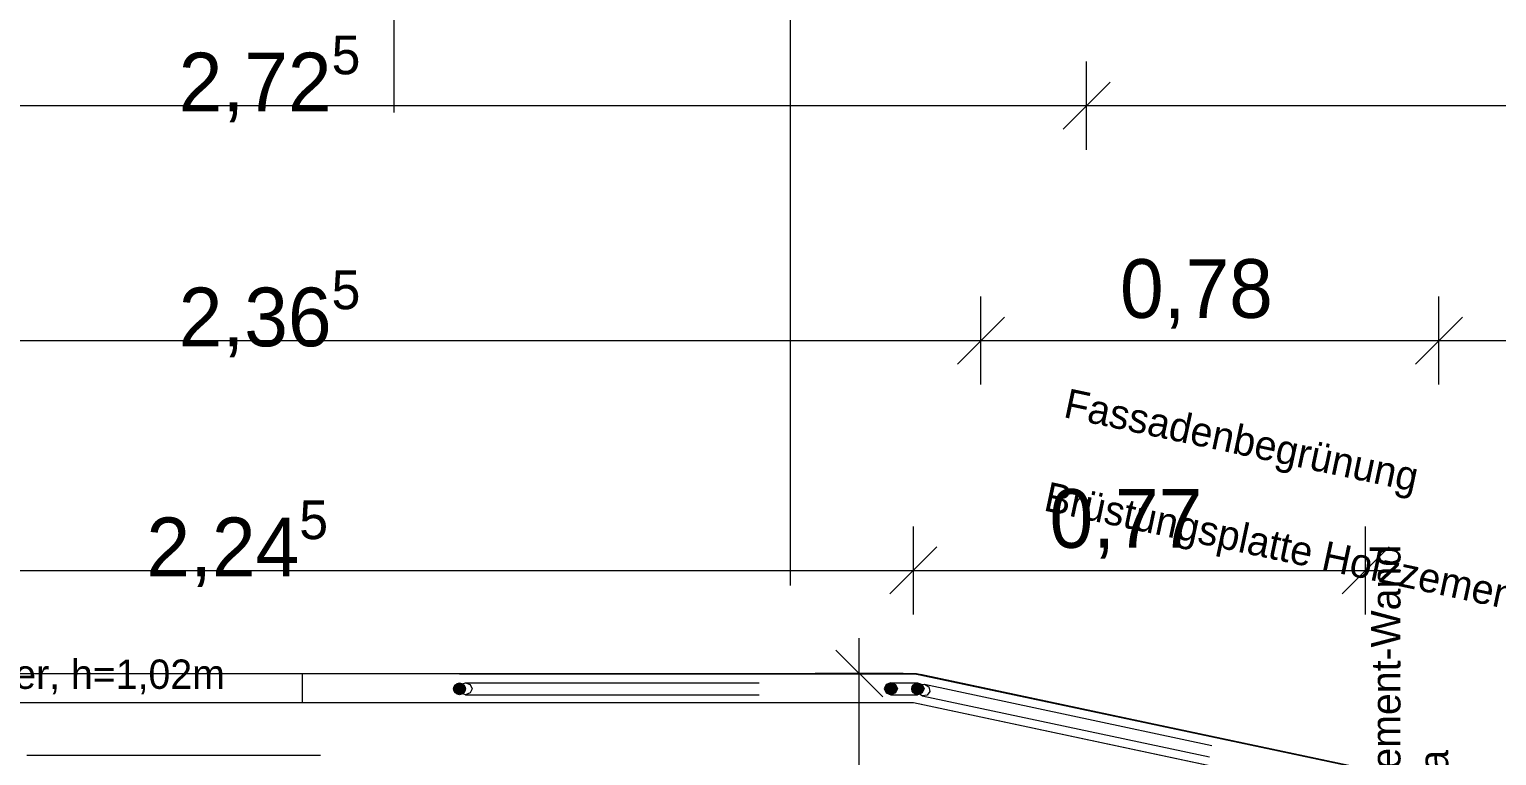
# Model space of a CAD drawing. Header units: metres. Extents: x -3 to 205, y -18 to 45.
# Drawn here: x 13.705 to 16.203, y 0.71 to 1.947 of the extents above; entities that cross this region are included whole.
import ezdxf

# ---------------------------------------------------------------- set-up
doc = ezdxf.new("R2010")
doc.units = ezdxf.units.M
doc.header["$MEASUREMENT"] = 0
doc.set_wipeout_variables(frame=1)
for name, pattern in [('Achse', [0.004, 0.002, -0.001, 0, -0.001]), ('Schnittlinie', [0.006, 0.003, -0.0015, 0, -0.0015]), ('Untersicht', [0.001, 0.0005, -0.0005]), ('Wipeout_Contour', [1, 0, -1])]:
    doc.linetypes.add(name, pattern=pattern)
for name, color, linetype in [('1._1.Stock PP STG1_3_000 Achsraster', 7, 'Continuous'), ('1._1.Stock PP STG1_3_140 Geländer transparent', 7, 'Continuous'), ('1._1.Stock PP STG1_3_165 Fassadengestaltung 1 Rankgerüst', 7, 'Continuous'), ('1._1.Stock PP STG1_3_165 Fassadengestaltung Bänder', 7, 'Continuous'), ('1._1.Stock PP STG1_3_221 Bodenaufbau - Abdichtung', 7, 'Continuous'), ('1._1.Stock PP STG1_3_240 Unterdämmung', 7, 'Continuous'), ('1._1.Stock PP STG1_3_715 Fassaden Pflanzen', 7, 'Continuous'), ('1._1.Stock PP STG1_3_851 Marker Schnitt', 7, 'Continuous'), ('1._1.Stock PP STG1_3_915 Allgemein Beschriftung.x', 7, 'Continuous'), ('1._1.Stock PP STG1_3_945 Einreichplan Beschriftung', 7, 'Continuous'), ('1._1.Stock PP STG1_3_950 Polierplan Bemaßung', 7, 'Continuous')]:
    doc.layers.add(name, color=color, linetype=linetype)
doc.styles.add('ERSTELLTER_STIL_2', font='')
doc.styles.get('ERSTELLTER_STIL_2').set_extended_font_data('Eurostile')

msp = doc.modelspace()

# ---------------------------------------------------------------- hatches: boundary and pattern name
at = {"layer": '1._1.Stock PP STG1_3_165 Fassadengestaltung 1 Rankgerüst', "linetype": 'Continuous', "lineweight": 13}
for points in [[(14.4271, 0.8239, 0.414214), (14.4371, 0.8139, 0.414214), (14.4471, 0.8239, 0.414214), (14.4371, 0.8339, 0.414214)], [(15.1636, 0.831), (15.1603, 0.8239), (15.1636, 0.8168), (15.1715, 0.8139), (15.1794, 0.8168), (15.1827, 0.8239), (15.1794, 0.831), (15.1715, 0.8339)], [(15.2071, 0.825, 0.414214), (15.216, 0.814, 0.414214), (15.227, 0.8229, 0.414214), (15.2181, 0.8339, 0.414214)]]:
    msp.add_hatch(color=5, dxfattribs=at).paths.add_polyline_path(points)

# ---------------------------------------------------------------- linework, layer by layer
at = {"layer": '1._1.Stock PP STG1_3_165 Fassadengestaltung 1 Rankgerüst', "color": 7, "linetype": 'Continuous', "lineweight": 18, "ltscale": 1000}
for p, q in [((15.1636, 0.831), (15.1603, 0.8239)), ((15.1715, 0.8339), (15.1636, 0.831)), ((15.1715, 0.8339), (15.1794, 0.831)), ((15.1794, 0.831), (15.1827, 0.8239)), ((15.1603, 0.8239), (15.1636, 0.8168)), ((15.1636, 0.8168), (15.1715, 0.8139)), ((15.1794, 0.8168), (15.1715, 0.8139)), ((15.1827, 0.8239), (15.1794, 0.8168))]:
    msp.add_line(p, q, dxfattribs=at)
at = {"layer": '1._1.Stock PP STG1_3_165 Fassadengestaltung 1 Rankgerüst', "color": 8, "linetype": 'Untersicht', "lineweight": 13, "ltscale": 1000, "flags": 128}
for points in [[(14.436, 0.8239), (14.4393, 0.831)], [(14.4393, 0.831), (14.4472, 0.8339)], [(14.4472, 0.8339), (15.1715, 0.8339)], [(14.4472, 0.8339), (14.4551, 0.831)], [(14.4551, 0.831), (14.4584, 0.8239)], [(15.216, 0.8241), (15.2207, 0.8304)], [(15.2207, 0.8304), (15.2291, 0.8316)], [(15.2291, 0.8316), (15.2362, 0.8271)], [(15.2362, 0.8271), (15.2379, 0.8195)], [(14.4393, 0.8168), (14.436, 0.8239)], [(14.4472, 0.8139), (14.4393, 0.8168)], [(14.4551, 0.8168), (14.4472, 0.8139)], [(14.4472, 0.8139), (15.1715, 0.8139)], [(14.4584, 0.8239), (14.4551, 0.8168)], [(15.2178, 0.8165), (15.216, 0.8241)], [(15.2379, 0.8195), (15.2333, 0.8132)]]:
    msp.add_lwpolyline(points, dxfattribs=at)
at = {"layer": '1._1.Stock PP STG1_3_165 Fassadengestaltung 1 Rankgerüst', "color": 7, "linetype": 'Continuous', "lineweight": 18, "ltscale": 1000, "flags": 128}
for points in [[(15.1715, 0.8339), (15.2171, 0.8339)], [(15.2171, 0.8339), (15.225, 0.831)], [(15.225, 0.831), (15.2283, 0.8239)], [(15.1715, 0.8139), (15.2171, 0.8139)], [(15.225, 0.8168), (15.2171, 0.8139)], [(15.2283, 0.8239), (15.225, 0.8168)]]:
    msp.add_lwpolyline(points, dxfattribs=at)
at = {"layer": '1._1.Stock PP STG1_3_165 Fassadengestaltung 1 Rankgerüst', "color": 7, "linetype": 'Continuous', "lineweight": 18, "ltscale": 1000}
for centre in [(14.4371, 0.8239), (15.2171, 0.8239)]:
    msp.add_circle(centre, 0.01, dxfattribs=at)
at = {"layer": '1._1.Stock PP STG1_3_165 Fassadengestaltung Bänder', "color": 7, "linetype": 'Continuous', "lineweight": 13, "ltscale": 1000, "flags": 128}
msp.add_lwpolyline([(0, 0), (0, 0.0617), (3.72, 0.85), (5.89, 0.85), (13.09, 0.85), (15.21, 0.85), (18.985, 0.05), (18.985, 0), (18.935, 0), (18.935, 0.0074), (15.21, 0.8), (3.72, 0.8)], close=True, dxfattribs=at)
at = {"layer": '1._1.Stock PP STG1_3_165 Fassadengestaltung Bänder', "color": 7, "linetype": 'Continuous', "lineweight": 18, "ltscale": 1000, "flags": 128}
for points in [[(14.17, 0.8), (14.17, 0.85)], [(14.17, 0.85), (15.2152, 0.85), (18.985, 0.0511)], [(15.98, 0.6362), (15.21, 0.8), (14.17, 0.8)]]:
    msp.add_lwpolyline(points, dxfattribs=at)
at = {"layer": '1._1.Stock PP STG1_3_240 Unterdämmung', "color": 30, "linetype": 'Continuous', "lineweight": 13, "ltscale": 1000, "true_color": 0xff6400, "flags": 128}
msp.add_lwpolyline([(11.09, -0.13), (12.96, -0.13), (15.195, -0.13), (15.195, 0.07), (15.98, 0.07), (15.98, 0.6362), (15.21, 0.8), (11.09, 0.8)], dxfattribs=at)
at = {"layer": '1._1.Stock PP STG1_3_715 Fassaden Pflanzen', "color": 7, "linetype": 'Continuous', "lineweight": 13, "ltscale": 1000}
for p, q in [((15.2171, 0.8489), (14.4371, 0.8489)), ((15.9852, 0.686), (15.2223, 0.8484)), ((14.4371, 0.7989), (15.2171, 0.7989)), ((15.2119, 0.7995), (15.9748, 0.6371))]:
    msp.add_line(p, q, dxfattribs=at)
at = {"layer": '1._1.Stock PP STG1_3_851 Marker Schnitt', "color": 7, "linetype": 'Schnittlinie', "lineweight": 13, "ltscale": 1000}
msp.add_line((14.325, 4.805), (14.325, -18), dxfattribs=at)
at = {"layer": '1._1.Stock PP STG1_3_950 Polierplan Bemaßung', "color": 76, "linetype": 'Continuous', "lineweight": 13, "ltscale": 1000, "true_color": 0x3f7f02}
for p, q in [((15.505, 1.7419), (15.505, 1.8919)), ((15.545, 1.8569), (15.465, 1.7769)), ((12.78, 1.8169), (15.505, 1.8169)), ((15.505, 1.8169), (18.674, 1.8169)), ((15.325, 1.3419), (15.325, 1.4919)), ((16.105, 1.3419), (16.105, 1.4919)), ((15.365, 1.4569), (15.285, 1.3769)), ((16.145, 1.4569), (16.065, 1.3769)), ((12.96, 1.4169), (15.325, 1.4169)), ((15.325, 1.4169), (16.105, 1.4169)), ((16.105, 1.4169), (18.055, 1.4169))]:
    msp.add_line(p, q, dxfattribs=at)
at = {"layer": '1._1.Stock PP STG1_3_950 Polierplan Bemaßung', "color": 6, "linetype": 'Continuous', "lineweight": 13, "ltscale": 1000, "true_color": 0xfb02fe}
for p, q in [((15.21, 0.9504), (15.21, 1.1004)), ((15.98, 0.9504), (15.98, 1.1004)), ((15.25, 1.0654), (15.17, 0.9854)), ((15.94, 0.9854), (16.02, 1.0654)), ((12.965, 1.0254), (15.21, 1.0254)), ((15.21, 1.0254), (15.98, 1.0254)), ((15.98, 1.0254), (16.04, 1.0254)), ((15.1177, 0.85), (15.1177, 0.91)), ((15.1927, 0.85), (15.0427, 0.85))]:
    msp.add_line(p, q, dxfattribs=at)

# ---------------------------------------------------------------- texts
at = {"layer": '1._1.Stock PP STG1_3_915 Allgemein Beschriftung.x', "color": 1, "linetype": 'Continuous', "lineweight": 0, "insert": (15.9894, 0.5191), "char_height": 0.05, "width": 0.449098, "attachment_point": 1, "rotation": 90, "line_spacing_factor": 0.975007, "style": 'ERSTELLTER_STIL_2'}
msp.add_mtext('\\A1;{\\pql;\\fEurostile|b0|i0|c0|p0;\\W1.000000;Holzzement-Wand Loggia}', dxfattribs=at)
at = {"layer": '1._1.Stock PP STG1_3_945 Einreichplan Beschriftung', "color": 7, "linetype": 'Continuous', "lineweight": 13, "char_height": 0.05, "attachment_point": 7, "rotation": 347.9809, "style": 'ERSTELLTER_STIL_2'}
for s, insert in [('\\A1;{\\pql;\\fEurostile|b0|i0|c0|p0;\\W1.000000;Fassadenbegrünung}', (15.4606, 1.2721)), ('\\A1;{\\pql;\\fEurostile|b0|i0|c0|p0;\\W1.000000;Brüstungsplatte Holzzement beschichtet}', (15.4268, 1.1132))]:
    msp.add_mtext(s, dxfattribs=dict(at, insert=insert))
at = {"layer": '1._1.Stock PP STG1_3_945 Einreichplan Beschriftung', "color": 7, "linetype": 'Continuous', "lineweight": 13, "insert": (13.4633, 0.8145), "char_height": 0.05, "attachment_point": 7, "style": 'ERSTELLTER_STIL_2'}
msp.add_mtext('\\A1;{\\pql;\\fEurostile|b0|i0|c0|p0;\\W1.000000;Geländer, h=1,02m}', dxfattribs=at)
at = {"layer": '1._1.Stock PP STG1_3_950 Polierplan Bemaßung', "color": 76, "linetype": 'Continuous', "lineweight": 13, "true_color": 0x3f7f02, "char_height": 0.1, "attachment_point": 7, "style": 'ERSTELLTER_STIL_2'}
for s, insert in [('\\A1;{\\pql;\\fEurostile|b0|i0|c0|p0;\\W1.000000;2,72\\fEurostile|b0|i0|c0|p0;\\W1.000000;\\A1{\\H.66x;\\S5^  ;}}', (13.959, 1.7779)), ('\\A1;{\\pql;\\fEurostile|b0|i0|c0|p0;\\W1.000000;2,36\\fEurostile|b0|i0|c0|p0;\\W1.000000;\\A1{\\H.66x;\\S5^  ;}}', (13.959, 1.3779))]:
    msp.add_mtext(s, dxfattribs=dict(at, insert=insert))
at = {"layer": '1._1.Stock PP STG1_3_950 Polierplan Bemaßung', "color": 76, "linetype": 'Continuous', "lineweight": 13, "true_color": 0x3f7f02, "insert": (15.5618, 1.4369), "char_height": 0.1, "width": 0.306373, "attachment_point": 7, "style": 'ERSTELLTER_STIL_2'}
msp.add_mtext('\\A1;{\\pql;\\fEurostile|b0|i0|c0|p0;\\W1.000000;0,78}', dxfattribs=at)
at = {"layer": '1._1.Stock PP STG1_3_950 Polierplan Bemaßung', "color": 6, "linetype": 'Continuous', "lineweight": 13, "true_color": 0xfb02fe, "insert": (15.4418, 1.0454), "char_height": 0.1, "width": 0.306373, "attachment_point": 7, "style": 'ERSTELLTER_STIL_2'}
msp.add_mtext('\\A1;{\\pql;\\fEurostile|b0|i0|c0|p0;\\W1.000000;0,77}', dxfattribs=at)
at = {"layer": '1._1.Stock PP STG1_3_950 Polierplan Bemaßung', "color": 6, "linetype": 'Continuous', "lineweight": 13, "true_color": 0xfb02fe, "insert": (13.904, 0.9864), "char_height": 0.1, "attachment_point": 7, "style": 'ERSTELLTER_STIL_2'}
msp.add_mtext('\\A1;{\\pql;\\fEurostile|b0|i0|c0|p0;\\W1.000000;2,24\\fEurostile|b0|i0|c0|p0;\\W1.000000;\\A1{\\H.66x;\\S5^  ;}}', dxfattribs=at)

# ---------------------------------------------------------------- next in the draw order: wipeouts: each hides what was drawn before it
at = {"color": 254, "linetype": 'Wipeout_Contour', "lineweight": 0, "ltscale": 44.66681}
msp.add_wipeout([(15.21, 0.8), (14.6334, 0.8), (15.1974, 0.68)], dxfattribs=at).dxf.layer = '1._1.Stock PP STG1_3_140 Geländer transparent'

# ---------------------------------------------------------------- next in the draw order: wipeouts: each hides what was drawn before it
at = {"color": 254, "linetype": 'Wipeout_Contour', "lineweight": 0, "ltscale": 56.470311}
msp.add_wipeout([(14.6334, 0.8), (13.13, 0.8), (13.13, 0.68), (15.1974, 0.68)], dxfattribs=at).dxf.layer = '1._1.Stock PP STG1_3_140 Geländer transparent'

# ---------------------------------------------------------------- next in the draw order: linework, layer by layer
at = {"layer": '1._1.Stock PP STG1_3_000 Achsraster', "color": 5, "linetype": 'Achse', "lineweight": 0, "ltscale": 1000}
msp.add_line((15, 3), (15, -18), dxfattribs=at)
at = {"layer": '1._1.Stock PP STG1_3_140 Geländer transparent', "color": 7, "linetype": 'Continuous', "lineweight": 18, "ltscale": 1000, "flags": 128}
msp.add_lwpolyline([(15.21, 0.8), (13.13, 0.8)], dxfattribs=at)
at = {"layer": '1._1.Stock PP STG1_3_221 Bodenaufbau - Abdichtung', "color": 171, "linetype": 'Untersicht', "lineweight": 13, "ltscale": 1000, "true_color": 0x6c6cff, "flags": 128}
msp.add_lwpolyline([(14.2002, 0.7102), (12.96, 0.7102)], dxfattribs=at)
at = {"layer": '1._1.Stock PP STG1_3_950 Polierplan Bemaßung', "color": 6, "linetype": 'Continuous', "lineweight": 13, "ltscale": 1000, "true_color": 0xfb02fe}
for p, q in [((15.1577, 0.81), (15.0777, 0.89)), ((15.1177, -0.4), (15.1177, 0.85))]:
    msp.add_line(p, q, dxfattribs=at)

# ---------------------------------------------------------------- next in the draw order: wipeouts: each hides what was drawn before it
at = {"color": 254, "linetype": 'Wipeout_Contour', "lineweight": 0, "ltscale": 61.919515}
msp.add_wipeout([(15.21, 0.8), (15.1974, 0.68), (15.73, 0.5667), (15.73, 0.6894)], dxfattribs=at).dxf.layer = '1._1.Stock PP STG1_3_140 Geländer transparent'

# ---------------------------------------------------------------- next in the draw order: linework, layer by layer
at = {"layer": '1._1.Stock PP STG1_3_140 Geländer transparent', "color": 7, "linetype": 'Continuous', "lineweight": 18, "ltscale": 1000, "flags": 128}
msp.add_lwpolyline([(15.73, 0.6894), (15.21, 0.8)], dxfattribs=at)
at = {"layer": '1._1.Stock PP STG1_3_165 Fassadengestaltung 1 Rankgerüst', "color": 8, "linetype": 'Untersicht', "lineweight": 13, "ltscale": 1000, "flags": 128}
for points in [[(15.2291, 0.8316), (15.9375, 0.6809)], [(15.2249, 0.812), (15.2178, 0.8165)], [(15.2333, 0.8132), (15.2249, 0.812)], [(15.2249, 0.812), (15.9333, 0.6613)]]:
    msp.add_lwpolyline(points, dxfattribs=at)

doc.saveas('drawing.dxf')
